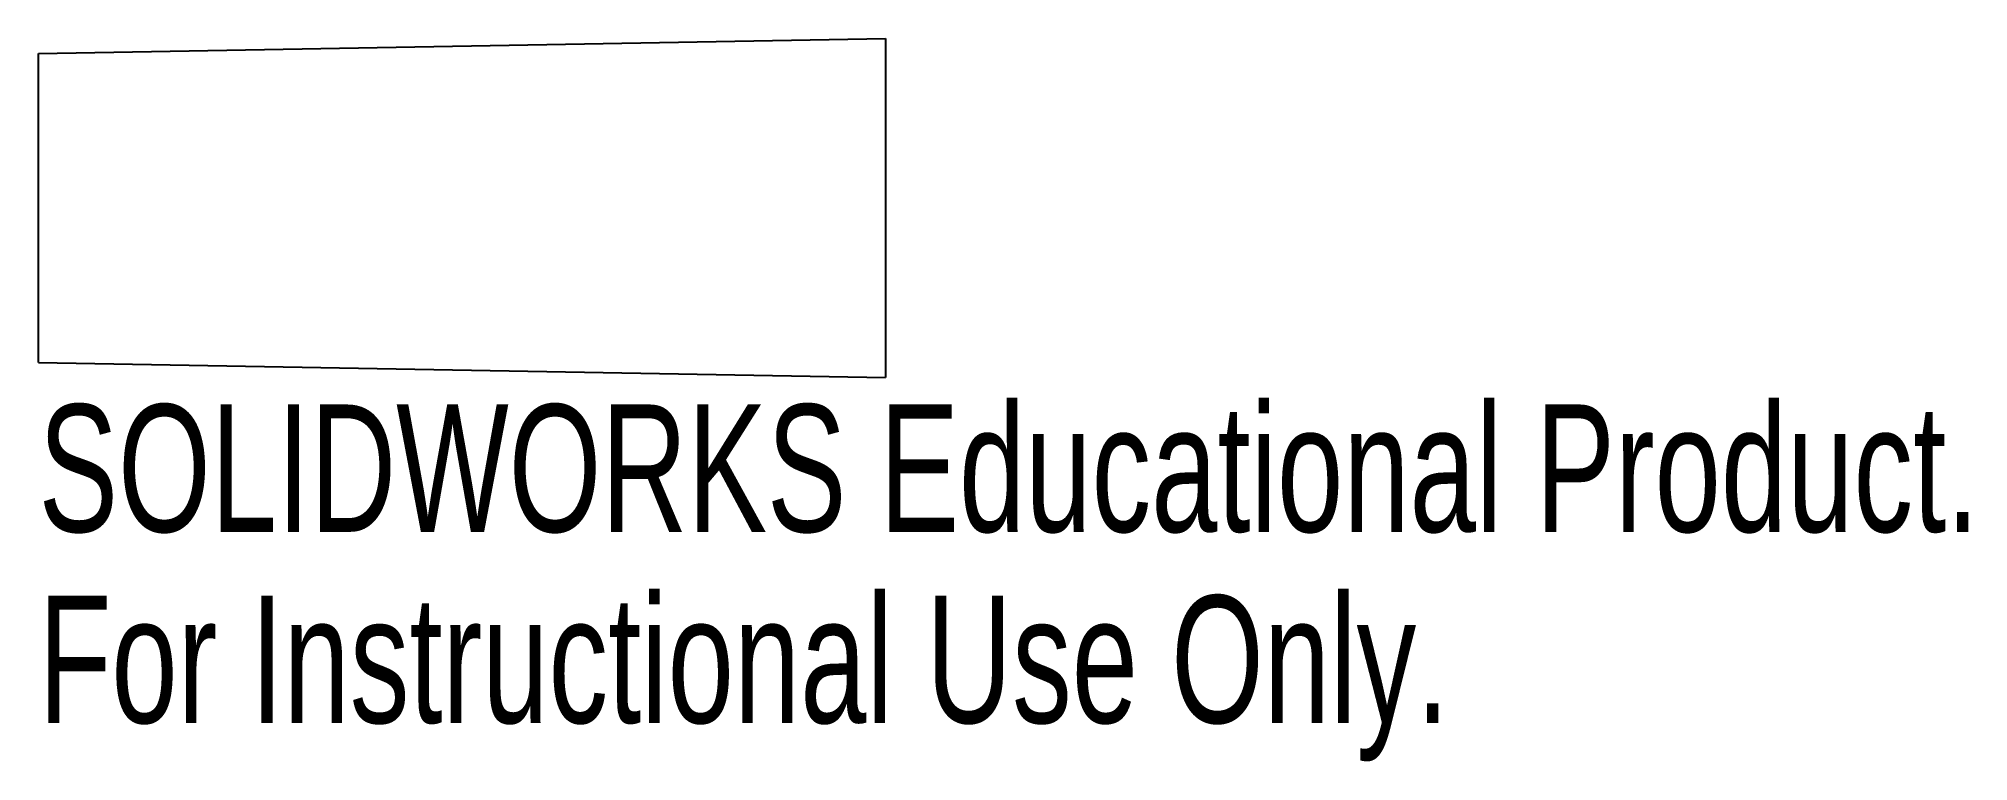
# Model space of a CAD drawing. Header units: inches. Extents: x -7.51 to -4.62, y -0.83 to 0.25.
import ezdxf

# ---------------------------------------------------------------- set-up
doc = ezdxf.new("R2010")
doc.units = ezdxf.units.IN
doc.header["$MEASUREMENT"] = 0
doc.styles.add('SLDTEXTSTYLE0', font='TXT', dxfattribs={"width": 0.7})

msp = doc.modelspace()

# ---------------------------------------------------------------- linework, layer by layer
at = {"color": 7, "linetype": 'Continuous', "lineweight": 25}
for p, q in [((-7.5057, 0.2308), (-6.2399, 0.2532)), ((-7.5057, -0.2308), (-7.5057, 0.2308)), ((-6.2399, 0.2532), (-6.2399, -0.2532)), ((-7.5057, -0.2308), (-6.2399, -0.2532))]:
    msp.add_line(p, q, dxfattribs=at)

# ---------------------------------------------------------------- texts
at = {"color": 7, "linetype": 'Continuous', "char_height": 0.1903, "attachment_point": 1, "style": 'SLDTEXTSTYLE0'}
for s, insert in [('SOLIDWORKS Educational Product.', (-7.5057, -0.2933)), ('For Instructional Use Only.', (-7.5057, -0.5788))]:
    msp.add_mtext(s, dxfattribs=dict(at, insert=insert))

doc.saveas('drawing.dxf')
